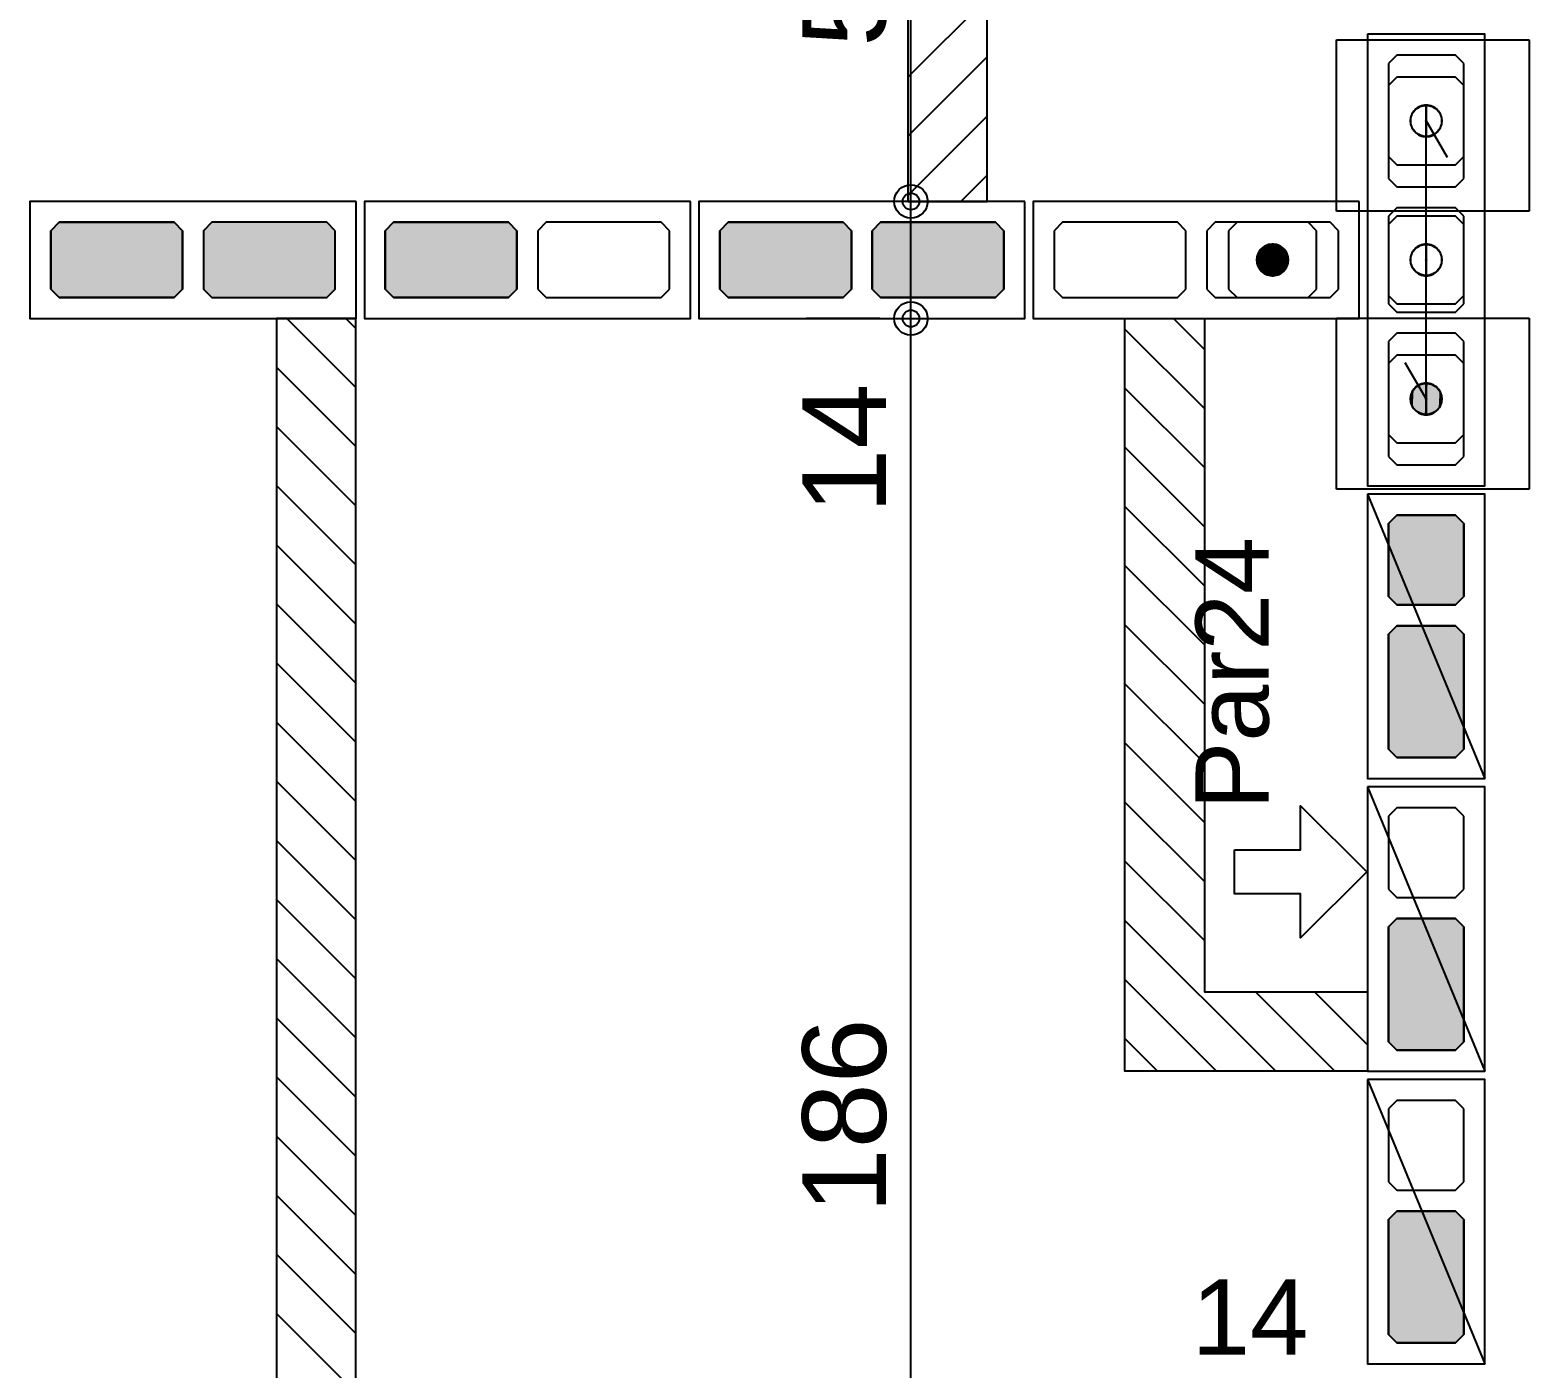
# Model space of a CAD drawing. Extents: x 0 to 119, y 0 to 84.
# Drawn here: x 24.034 to 27.62, y 49.917 to 53.117 of the extents above; entities that cross this region are included whole.
import ezdxf

# ---------------------------------------------------------------- set-up
doc = ezdxf.new("R2010")
doc.units = 0
doc.header["$MEASUREMENT"] = 0
doc.linetypes.add('ESTILO_TQS_0003', pattern=[1.5, 0.5, -0.4, 0.1, -0.5])
doc.linetypes.add('ESTILO_TQS_0005', pattern=[0.4, 0.3, -0.1])
for name, color, linetype in [('27', 250, 'CONTINUOUS'), ('29', 9, 'CONTINUOUS'), ('3', 7, 'CONTINUOUS'), ('31', 10, 'CONTINUOUS'), ('35', 255, 'CONTINUOUS'), ('9', 8, 'CONTINUOUS')]:
    doc.layers.add(name, color=color, linetype=linetype)
doc.styles.add('TQS_ARIAL', font='arial.ttf')

msp = doc.modelspace()

# ---------------------------------------------------------------- linework, layer by layer
at = {"layer": '27', "color": 250, "linetype": 'ESTILO_TQS_0005'}
for points in [[(27.30366, 53.05668), (27.28366, 53.03668), (27.28366, 52.76168), (27.30366, 52.74168), (27.44366, 52.74168), (27.46366, 52.76168), (27.46366, 53.03668), (27.44366, 53.05668), (27.30366, 53.05668)], [(27.30366, 52.69168), (27.28366, 52.67168), (27.28366, 52.46168), (27.30366, 52.44168), (27.44366, 52.44168), (27.46366, 52.46168), (27.46366, 52.67168), (27.44366, 52.69168), (27.30366, 52.69168)], [(24.39866, 52.63668), (24.37866, 52.65668), (24.10366, 52.65668), (24.08366, 52.63668), (24.08366, 52.49668), (24.10366, 52.47668), (24.37866, 52.47668), (24.39866, 52.49668), (24.39866, 52.63668)], [(24.76366, 52.63668), (24.74366, 52.65668), (24.46866, 52.65668), (24.44866, 52.63668), (24.44866, 52.49668), (24.46866, 52.47668), (24.74366, 52.47668), (24.76366, 52.49668), (24.76366, 52.63668)], [(25.19866, 52.63668), (25.17866, 52.65668), (24.90366, 52.65668), (24.88366, 52.63668), (24.88366, 52.49668), (24.90366, 52.47668), (25.17866, 52.47668), (25.19866, 52.49668), (25.19866, 52.63668)], [(25.56366, 52.63668), (25.54366, 52.65668), (25.26866, 52.65668), (25.24866, 52.63668), (25.24866, 52.49668), (25.26866, 52.47668), (25.54366, 52.47668), (25.56366, 52.49668), (25.56366, 52.63668)], [(25.99866, 52.63668), (25.97866, 52.65668), (25.70366, 52.65668), (25.68366, 52.63668), (25.68366, 52.49668), (25.70366, 52.47668), (25.97866, 52.47668), (25.99866, 52.49668), (25.99866, 52.63668)], [(26.36366, 52.63668), (26.34366, 52.65668), (26.06866, 52.65668), (26.04866, 52.63668), (26.04866, 52.49668), (26.06866, 52.47668), (26.34366, 52.47668), (26.36366, 52.49668), (26.36366, 52.63668)], [(26.79866, 52.63668), (26.77866, 52.65668), (26.50366, 52.65668), (26.48366, 52.63668), (26.48366, 52.49668), (26.50366, 52.47668), (26.77866, 52.47668), (26.79866, 52.49668), (26.79866, 52.63668)], [(27.16366, 52.63668), (27.14366, 52.65668), (26.86866, 52.65668), (26.84866, 52.63668), (26.84866, 52.49668), (26.86866, 52.47668), (27.14366, 52.47668), (27.16366, 52.49668), (27.16366, 52.63668)], [(27.30366, 52.39168), (27.28366, 52.37168), (27.28366, 52.09668), (27.30366, 52.07668), (27.44366, 52.07668), (27.46366, 52.09668), (27.46366, 52.37168), (27.44366, 52.39168), (27.30366, 52.39168)], [(27.30366, 51.956632), (27.28366, 51.936632), (27.28366, 51.761632), (27.30366, 51.741632), (27.44366, 51.741632), (27.46366, 51.761632), (27.46366, 51.936632), (27.44366, 51.956632), (27.30366, 51.956632)], [(27.30366, 51.691632), (27.28366, 51.671632), (27.28366, 51.396632), (27.30366, 51.376632), (27.44366, 51.376632), (27.46366, 51.396632), (27.46366, 51.671632), (27.44366, 51.691632), (27.30366, 51.691632)], [(27.30366, 51.256632), (27.28366, 51.236632), (27.28366, 51.061632), (27.30366, 51.041632), (27.44366, 51.041632), (27.46366, 51.061632), (27.46366, 51.236632), (27.44366, 51.256632), (27.30366, 51.256632)], [(27.30366, 50.991632), (27.28366, 50.971632), (27.28366, 50.696632), (27.30366, 50.676632), (27.44366, 50.676632), (27.46366, 50.696632), (27.46366, 50.971632), (27.44366, 50.991632), (27.30366, 50.991632)], [(27.30366, 50.556632), (27.28366, 50.536632), (27.28366, 50.361632), (27.30366, 50.341632), (27.44366, 50.341632), (27.46366, 50.361632), (27.46366, 50.536632), (27.44366, 50.556632), (27.30366, 50.556632)], [(27.30366, 50.291632), (27.28366, 50.271632), (27.28366, 49.996632), (27.30366, 49.976632), (27.44366, 49.976632), (27.46366, 49.996632), (27.46366, 50.271632), (27.44366, 50.291632), (27.30366, 50.291632)]]:
    msp.add_lwpolyline(points, dxfattribs=at)
at = {"layer": '29', "color": 9, "linetype": 'Continuous'}
for p, q in [((26.133794, 53.003851), (26.323702, 53.19376)), ((26.133794, 52.86243), (26.323702, 53.052339)), ((26.133794, 52.721009), (26.323702, 52.910917)), ((26.260886, 52.70668), (26.323702, 52.769496)), ((24.647959, 52.42668), (24.81304, 52.261599)), ((24.789381, 52.42668), (24.81304, 52.40302)), ((26.65304, 52.401498), (26.84304, 52.211498)), ((26.769279, 52.42668), (26.84304, 52.352919)), ((24.623274, 52.309943), (24.81304, 52.120177)), ((26.65304, 52.260076), (26.84304, 52.070076)), ((24.623274, 52.168522), (24.81304, 51.978756)), ((26.65304, 52.118655), (26.84304, 51.928655)), ((24.623274, 52.027101), (24.81304, 51.837335)), ((26.65304, 51.977234), (26.84304, 51.787234)), ((24.623274, 51.885679), (24.81304, 51.695913)), ((26.65304, 51.835812), (26.84304, 51.645812)), ((24.623274, 51.744258), (24.81304, 51.554492)), ((26.65304, 51.694391), (26.84304, 51.504391)), ((24.623274, 51.602837), (24.81304, 51.413071)), ((26.65304, 51.55297), (26.84304, 51.36297)), ((24.623274, 51.461415), (24.81304, 51.271649)), ((26.65304, 51.411548), (26.84304, 51.221548)), ((24.623274, 51.319994), (24.81304, 51.130228)), ((26.65304, 51.270127), (26.84304, 51.080127)), ((24.623274, 51.178573), (24.81304, 50.988807)), ((26.65304, 51.128706), (26.84304, 50.938706)), ((24.623274, 51.037151), (24.81304, 50.847385)), ((26.65304, 50.987284), (27.013738, 50.626587)), ((24.623274, 50.89573), (24.81304, 50.705964)), ((26.65304, 50.845863), (26.872346, 50.626557)), ((26.965234, 50.816512), (27.15513, 50.626616)), ((27.106655, 50.816512), (27.23366, 50.689507)), ((24.623274, 50.754309), (24.81304, 50.564543)), ((26.65304, 50.704441), (26.730954, 50.626528)), ((24.623274, 50.612887), (24.81304, 50.423121)), ((24.623274, 50.471466), (24.81304, 50.2817)), ((24.623274, 50.330044), (24.81304, 50.140278)), ((24.623274, 50.188623), (24.81304, 49.998857)), ((24.623274, 50.047202), (24.81304, 49.857436))]:
    msp.add_line(p, q, dxfattribs=at)
for points in [[(27.233531, 53.696129), (26.133794, 53.696129), (26.133794, 52.70668), (26.323702, 52.70668), (26.323702, 53.506129), (27.23366, 53.506129), (27.23366, 53.696129)], [(24.623274, 52.42668), (24.623274, 47.426512), (24.92304, 47.426512), (24.92304, 47.706512), (24.81304, 47.706512), (24.81304, 52.42668), (24.623274, 52.42668)], [(26.84304, 52.42668), (26.84304, 50.816512), (27.23366, 50.816512), (27.23366, 50.626632), (26.65304, 50.626512), (26.65304, 52.42668), (26.8237, 52.42668)]]:
    msp.add_lwpolyline(points, dxfattribs=at)
at = {"layer": '3', "color": 7, "linetype": 'Continuous'}
for p, q in [((27.30366, 53.00418), (27.28366, 52.98418)), ((27.44366, 53.00418), (27.30366, 53.00418)), ((27.46366, 52.98418), (27.44366, 53.00418)), ((27.28366, 52.98418), (27.28366, 52.81418)), ((27.46366, 52.81418), (27.46366, 52.98418)), ((27.37366, 52.23418), (27.37366, 52.89918)), ((27.37366, 52.89918), (27.42366, 52.812577)), ((27.28366, 52.81418), (27.30366, 52.79418)), ((27.30366, 52.79418), (27.44366, 52.79418)), ((27.44366, 52.79418), (27.46366, 52.81418)), ((26.92116, 52.65668), (26.90116, 52.63668)), ((27.09116, 52.65668), (26.92116, 52.65668)), ((27.11116, 52.63668), (27.09116, 52.65668)), ((27.30366, 52.67168), (27.28366, 52.65168)), ((27.28366, 52.65168), (27.28366, 52.48168)), ((27.44366, 52.67168), (27.30366, 52.67168)), ((27.46366, 52.65168), (27.44366, 52.67168)), ((27.46366, 52.48168), (27.46366, 52.65168)), ((26.90116, 52.63668), (26.90116, 52.49668)), ((27.11116, 52.49668), (27.11116, 52.63668)), ((26.90116, 52.49668), (26.92116, 52.47668)), ((26.92116, 52.47668), (27.09116, 52.47668)), ((27.09116, 52.47668), (27.11116, 52.49668)), ((27.28366, 52.48168), (27.30366, 52.46168)), ((27.44366, 52.46168), (27.46366, 52.48168)), ((27.30366, 52.46168), (27.44366, 52.46168)), ((27.30366, 52.33918), (27.28366, 52.31918)), ((27.44366, 52.33918), (27.30366, 52.33918)), ((27.37366, 52.23418), (27.32366, 52.320783)), ((27.46366, 52.31918), (27.44366, 52.33918)), ((27.28366, 52.31918), (27.28366, 52.14918)), ((27.46366, 52.14918), (27.46366, 52.31918)), ((27.28366, 52.14918), (27.30366, 52.12918)), ((27.44366, 52.12918), (27.46366, 52.14918)), ((27.30366, 52.12918), (27.44366, 52.12918)), ((27.23366, 52.006632), (27.51366, 51.326632)), ((27.23366, 51.306632), (27.51366, 50.626632)), ((27.23366, 50.606632), (27.51366, 49.926632))]:
    msp.add_line(p, q, dxfattribs=at)
for points in [[(27.23366, 53.10668), (27.23366, 52.02668), (27.51366, 52.02668), (27.51366, 53.10668), (27.23366, 53.10668)], [(27.37366, 52.89978), (27.373721, 52.899777), (27.373781, 52.899768), (27.373839, 52.899752), (27.373896, 52.899731), (27.373951, 52.899705), (27.374003, 52.899672), (27.374051, 52.899635), (27.374095, 52.899593), (27.374134, 52.899547), (27.374169, 52.899497), (27.374199, 52.899444), (27.374223, 52.899388), (27.374241, 52.89933), (27.374253, 52.899271), (27.374259, 52.89921), (27.374259, 52.89915), (27.374253, 52.899089), (27.374241, 52.89903), (27.374223, 52.898972), (27.374199, 52.898916), (27.374169, 52.898863), (27.374134, 52.898813), (27.374095, 52.898767), (27.374051, 52.898725), (27.374003, 52.898687), (27.373951, 52.898655), (27.373896, 52.898629), (27.373839, 52.898607), (27.373781, 52.898592), (27.373721, 52.898583), (27.37366, 52.89858), (27.37366, 52.93698), (27.369836, 52.936786), (27.366051, 52.936206), (27.362344, 52.935246), (27.358753, 52.933917), (27.355315, 52.93223), (27.352066, 52.930205), (27.349038, 52.927861), (27.346263, 52.925223), (27.343769, 52.922318), (27.341581, 52.919175), (27.339723, 52.915827), (27.338213, 52.912308), (27.337067, 52.908655), (27.336296, 52.904904), (27.335908, 52.901094), (27.335908, 52.897265), (27.336296, 52.893456), (27.337067, 52.889705), (27.338213, 52.886052), (27.339723, 52.882533), (27.341581, 52.879185), (27.343769, 52.876042), (27.346263, 52.873137), (27.349038, 52.870499), (27.352066, 52.868155), (27.355315, 52.86613), (27.358753, 52.864443), (27.362344, 52.863113), (27.366051, 52.862154), (27.369836, 52.861574), (27.37366, 52.86138), (27.37366, 52.89978)], [(27.37366, 52.89858), (27.373599, 52.898583), (27.373539, 52.898592), (27.37348, 52.898607), (27.373423, 52.898629), (27.373369, 52.898655), (27.373317, 52.898687), (27.373269, 52.898725), (27.373225, 52.898767), (27.373185, 52.898813), (27.373151, 52.898863), (27.373121, 52.898916), (27.373097, 52.898972), (27.373079, 52.89903), (27.373067, 52.899089), (27.373061, 52.89915), (27.373061, 52.89921), (27.373067, 52.899271), (27.373079, 52.89933), (27.373097, 52.899388), (27.373121, 52.899444), (27.373151, 52.899497), (27.373185, 52.899547), (27.373225, 52.899593), (27.373269, 52.899635), (27.373317, 52.899672), (27.373369, 52.899705), (27.373423, 52.899731), (27.37348, 52.899752), (27.373539, 52.899768), (27.373599, 52.899777), (27.37366, 52.89978), (27.37366, 52.86138), (27.377484, 52.861574), (27.381269, 52.862154), (27.384976, 52.863113), (27.388567, 52.864443), (27.392004, 52.86613), (27.395254, 52.868155), (27.398282, 52.870499), (27.401057, 52.873137), (27.403551, 52.876042), (27.405739, 52.879185), (27.407597, 52.882533), (27.409107, 52.886052), (27.410253, 52.889705), (27.411024, 52.893456), (27.411411, 52.897265), (27.411411, 52.901095), (27.411024, 52.904904), (27.410253, 52.908655), (27.409107, 52.912308), (27.407597, 52.915827), (27.405739, 52.919175), (27.403551, 52.922318), (27.401057, 52.925223), (27.398282, 52.927861), (27.395254, 52.930205), (27.392004, 52.93223), (27.388566, 52.933917), (27.384976, 52.935246), (27.381269, 52.936206), (27.377484, 52.936786), (27.37366, 52.93698), (27.37366, 52.89858)], [(24.81366, 52.70668), (24.03366, 52.70668), (24.03366, 52.42668), (24.81366, 52.42668), (24.81366, 52.70668)], [(25.61366, 52.70668), (24.83366, 52.70668), (24.83366, 52.42668), (25.61366, 52.42668), (25.61366, 52.70668)], [(26.41366, 52.70668), (25.63366, 52.70668), (25.63366, 52.42668), (26.41366, 52.42668), (26.41366, 52.70668)], [(27.21366, 52.70668), (26.43366, 52.70668), (26.43366, 52.42668), (27.21366, 52.42668), (27.21366, 52.70668)], [(27.00676, 52.56668), (27.006757, 52.566619), (27.006748, 52.566559), (27.006732, 52.5665), (27.006711, 52.566443), (27.006685, 52.566389), (27.006652, 52.566337), (27.006615, 52.566289), (27.006573, 52.566245), (27.006527, 52.566206), (27.006477, 52.566171), (27.006424, 52.566141), (27.006368, 52.566117), (27.00631, 52.566099), (27.006251, 52.566087), (27.00619, 52.566081), (27.00613, 52.566081), (27.006069, 52.566087), (27.00601, 52.566099), (27.005952, 52.566117), (27.005896, 52.566141), (27.005843, 52.566171), (27.005793, 52.566206), (27.005747, 52.566245), (27.005705, 52.566289), (27.005668, 52.566337), (27.005635, 52.566389), (27.005609, 52.566443), (27.005588, 52.5665), (27.005572, 52.566559), (27.005563, 52.566619), (27.00556, 52.56668), (27.04396, 52.56668), (27.043766, 52.570504), (27.043186, 52.574289), (27.042226, 52.577996), (27.040897, 52.581587), (27.03921, 52.585024), (27.037185, 52.588274), (27.034841, 52.591302), (27.032203, 52.594077), (27.029298, 52.596571), (27.026155, 52.598759), (27.022807, 52.600617), (27.019288, 52.602127), (27.015635, 52.603273), (27.011884, 52.604044), (27.008075, 52.604431), (27.004245, 52.604431), (27.000436, 52.604044), (26.996685, 52.603273), (26.993032, 52.602127), (26.989513, 52.600617), (26.986165, 52.598759), (26.983022, 52.596571), (26.980117, 52.594077), (26.977479, 52.591302), (26.975135, 52.588274), (26.97311, 52.585024), (26.971423, 52.581587), (26.970094, 52.577996), (26.969134, 52.574289), (26.968554, 52.570504), (26.96836, 52.56668), (27.00676, 52.56668)], [(27.37366, 52.56728), (27.373721, 52.567277), (27.373781, 52.567268), (27.37384, 52.567252), (27.373897, 52.567231), (27.373951, 52.567205), (27.374003, 52.567172), (27.374051, 52.567135), (27.374095, 52.567093), (27.374134, 52.567047), (27.374169, 52.566997), (27.374199, 52.566944), (27.374223, 52.566888), (27.374241, 52.56683), (27.374253, 52.566771), (27.374259, 52.56671), (27.374259, 52.56665), (27.374253, 52.566589), (27.374241, 52.56653), (27.374223, 52.566472), (27.374199, 52.566416), (27.374169, 52.566363), (27.374134, 52.566313), (27.374095, 52.566267), (27.374051, 52.566225), (27.374003, 52.566188), (27.373951, 52.566155), (27.373897, 52.566129), (27.37384, 52.566108), (27.373781, 52.566092), (27.373721, 52.566083), (27.37366, 52.56608), (27.37366, 52.60448), (27.369836, 52.604286), (27.366051, 52.603706), (27.362344, 52.602746), (27.358753, 52.601417), (27.355316, 52.59973), (27.352066, 52.597705), (27.349038, 52.595361), (27.346263, 52.592723), (27.343769, 52.589818), (27.341581, 52.586675), (27.339723, 52.583327), (27.338213, 52.579808), (27.337067, 52.576155), (27.336296, 52.572404), (27.335909, 52.568595), (27.335909, 52.564765), (27.336296, 52.560956), (27.337067, 52.557205), (27.338213, 52.553552), (27.339723, 52.550033), (27.341581, 52.546685), (27.343769, 52.543542), (27.346263, 52.540637), (27.349038, 52.537999), (27.352066, 52.535655), (27.355316, 52.53363), (27.358753, 52.531943), (27.362344, 52.530614), (27.366051, 52.529654), (27.369836, 52.529074), (27.37366, 52.52888), (27.37366, 52.56728)], [(27.37366, 52.56608), (27.373599, 52.566083), (27.373539, 52.566092), (27.37348, 52.566108), (27.373423, 52.566129), (27.373369, 52.566155), (27.373317, 52.566188), (27.373269, 52.566225), (27.373225, 52.566267), (27.373186, 52.566313), (27.373151, 52.566363), (27.373121, 52.566416), (27.373097, 52.566472), (27.373079, 52.56653), (27.373067, 52.566589), (27.373061, 52.56665), (27.373061, 52.56671), (27.373067, 52.566771), (27.373079, 52.56683), (27.373097, 52.566888), (27.373121, 52.566944), (27.373151, 52.566997), (27.373186, 52.567047), (27.373225, 52.567093), (27.373269, 52.567135), (27.373317, 52.567172), (27.373369, 52.567205), (27.373423, 52.567231), (27.37348, 52.567252), (27.373539, 52.567268), (27.373599, 52.567277), (27.37366, 52.56728), (27.37366, 52.52888), (27.377484, 52.529074), (27.381269, 52.529654), (27.384976, 52.530614), (27.388567, 52.531943), (27.392004, 52.53363), (27.395254, 52.535655), (27.398282, 52.537999), (27.401057, 52.540637), (27.403551, 52.543542), (27.405739, 52.546685), (27.407597, 52.550033), (27.409107, 52.553552), (27.410253, 52.557205), (27.411024, 52.560956), (27.411411, 52.564765), (27.411411, 52.568595), (27.411024, 52.572404), (27.410253, 52.576155), (27.409107, 52.579808), (27.407597, 52.583327), (27.405739, 52.586675), (27.403551, 52.589818), (27.401057, 52.592723), (27.398282, 52.595361), (27.395254, 52.597705), (27.392004, 52.59973), (27.388567, 52.601417), (27.384976, 52.602746), (27.381269, 52.603706), (27.377484, 52.604286), (27.37366, 52.60448), (27.37366, 52.56608)], [(27.00556, 52.56668), (27.005563, 52.566741), (27.005572, 52.566801), (27.005588, 52.56686), (27.005609, 52.566917), (27.005635, 52.566971), (27.005668, 52.567023), (27.005705, 52.567071), (27.005747, 52.567115), (27.005793, 52.567154), (27.005843, 52.567189), (27.005896, 52.567219), (27.005952, 52.567243), (27.00601, 52.567261), (27.006069, 52.567273), (27.00613, 52.567279), (27.00619, 52.567279), (27.006251, 52.567273), (27.00631, 52.567261), (27.006368, 52.567243), (27.006424, 52.567219), (27.006477, 52.567189), (27.006527, 52.567154), (27.006573, 52.567115), (27.006615, 52.567071), (27.006652, 52.567023), (27.006685, 52.566971), (27.006711, 52.566917), (27.006732, 52.56686), (27.006748, 52.566801), (27.006757, 52.566741), (27.00676, 52.56668), (26.96836, 52.56668), (26.968554, 52.562856), (26.969134, 52.559071), (26.970094, 52.555364), (26.971423, 52.551773), (26.97311, 52.548336), (26.975135, 52.545086), (26.977479, 52.542058), (26.980117, 52.539283), (26.983022, 52.536789), (26.986165, 52.534601), (26.989513, 52.532743), (26.993032, 52.531233), (26.996685, 52.530087), (27.000436, 52.529316), (27.004245, 52.528929), (27.008075, 52.528929), (27.011884, 52.529316), (27.015635, 52.530087), (27.019288, 52.531233), (27.022807, 52.532743), (27.026155, 52.534601), (27.029298, 52.536789), (27.032203, 52.539283), (27.034841, 52.542058), (27.037185, 52.545086), (27.03921, 52.548336), (27.040897, 52.551773), (27.042226, 52.555364), (27.043186, 52.559071), (27.043766, 52.562856), (27.04396, 52.56668), (27.00556, 52.56668)], [(27.37366, 52.23478), (27.373721, 52.234777), (27.373781, 52.234768), (27.37384, 52.234753), (27.373897, 52.234731), (27.373951, 52.234705), (27.374003, 52.234672), (27.374051, 52.234635), (27.374095, 52.234593), (27.374134, 52.234547), (27.374169, 52.234497), (27.374199, 52.234444), (27.374223, 52.234388), (27.374241, 52.23433), (27.374253, 52.234271), (27.374259, 52.23421), (27.374259, 52.23415), (27.374253, 52.234089), (27.374241, 52.23403), (27.374223, 52.233972), (27.374199, 52.233916), (27.374169, 52.233863), (27.374134, 52.233813), (27.374095, 52.233767), (27.374051, 52.233725), (27.374003, 52.233688), (27.373951, 52.233655), (27.373897, 52.233629), (27.37384, 52.233608), (27.373781, 52.233592), (27.373721, 52.233583), (27.37366, 52.23358), (27.37366, 52.27198), (27.369836, 52.271786), (27.366051, 52.271206), (27.362344, 52.270246), (27.358753, 52.268917), (27.355316, 52.26723), (27.352066, 52.265205), (27.349038, 52.262861), (27.346263, 52.260223), (27.343769, 52.257318), (27.341581, 52.254175), (27.339723, 52.250827), (27.338213, 52.247308), (27.337067, 52.243655), (27.336296, 52.239904), (27.335909, 52.236095), (27.335909, 52.232265), (27.336296, 52.228456), (27.337067, 52.224705), (27.338213, 52.221052), (27.339723, 52.217533), (27.341581, 52.214185), (27.343769, 52.211042), (27.346263, 52.208137), (27.349038, 52.205499), (27.352066, 52.203155), (27.355316, 52.20113), (27.358753, 52.199443), (27.362344, 52.198114), (27.366051, 52.197154), (27.369836, 52.196574), (27.37366, 52.19638), (27.37366, 52.23478)], [(27.37366, 52.23358), (27.373599, 52.233583), (27.373539, 52.233592), (27.37348, 52.233608), (27.373423, 52.233629), (27.373369, 52.233655), (27.373317, 52.233688), (27.373269, 52.233725), (27.373225, 52.233767), (27.373186, 52.233813), (27.373151, 52.233863), (27.373121, 52.233916), (27.373097, 52.233972), (27.373079, 52.23403), (27.373067, 52.234089), (27.373061, 52.23415), (27.373061, 52.23421), (27.373067, 52.234271), (27.373079, 52.23433), (27.373097, 52.234388), (27.373121, 52.234444), (27.373151, 52.234497), (27.373186, 52.234547), (27.373225, 52.234593), (27.373269, 52.234635), (27.373317, 52.234672), (27.373369, 52.234705), (27.373423, 52.234731), (27.37348, 52.234753), (27.373539, 52.234768), (27.373599, 52.234777), (27.37366, 52.23478), (27.37366, 52.19638), (27.377484, 52.196574), (27.381269, 52.197154), (27.384976, 52.198114), (27.388567, 52.199443), (27.392004, 52.20113), (27.395254, 52.203155), (27.398282, 52.205499), (27.401057, 52.208137), (27.403551, 52.211042), (27.405739, 52.214185), (27.407597, 52.217533), (27.409107, 52.221052), (27.410253, 52.224705), (27.411024, 52.228456), (27.411411, 52.232266), (27.411411, 52.236095), (27.411024, 52.239904), (27.410253, 52.243655), (27.409107, 52.247308), (27.407597, 52.250827), (27.405739, 52.254175), (27.403551, 52.257318), (27.401057, 52.260223), (27.398282, 52.262861), (27.395254, 52.265205), (27.392004, 52.26723), (27.388567, 52.268917), (27.384976, 52.270247), (27.381269, 52.271206), (27.377484, 52.271786), (27.37366, 52.27198), (27.37366, 52.23358)], [(27.23366, 52.006632), (27.23366, 51.326632), (27.51366, 51.326632), (27.51366, 52.006632), (27.23366, 52.006632)], [(27.23366, 51.306632), (27.23366, 50.626632), (27.51366, 50.626632), (27.51366, 51.306632), (27.23366, 51.306632)], [(26.915472, 51.155911), (27.073446, 51.155911), (27.073446, 51.261227), (27.231419, 51.103253), (27.073446, 50.945279), (27.073446, 51.050595), (26.915472, 51.050595), (26.915472, 51.155911)], [(27.23366, 50.606632), (27.23366, 49.926632), (27.51366, 49.926632), (27.51366, 50.606632), (27.23366, 50.606632)]]:
    msp.add_lwpolyline(points, dxfattribs=at)
for centre in [(27.37366, 52.89918), (27.00616, 52.56668), (27.37366, 52.56668), (27.37366, 52.23418)]:
    msp.add_circle(centre, 0.0372, dxfattribs=at)
for points in [[(27.00676, 52.56668), (26.969134, 52.574289), (26.968554, 52.570504)], [(27.00676, 52.56668), (26.970094, 52.577996), (26.969134, 52.574289)], [(27.00676, 52.56668), (26.971423, 52.581587), (26.970094, 52.577996)], [(27.00676, 52.56668), (26.97311, 52.585024), (26.971423, 52.581587)], [(27.00676, 52.56668), (26.975135, 52.588274), (26.97311, 52.585024)], [(27.00676, 52.56668), (26.977479, 52.591302), (26.975135, 52.588274)], [(27.00676, 52.56668), (26.980117, 52.594077), (26.977479, 52.591302)], [(27.00676, 52.56668), (26.983022, 52.596571), (26.980117, 52.594077)], [(27.00676, 52.56668), (26.986165, 52.598759), (26.983022, 52.596571)], [(27.00676, 52.56668), (26.989513, 52.600617), (26.986165, 52.598759)], [(27.00676, 52.56668), (26.993032, 52.602127), (26.989513, 52.600617)], [(27.00676, 52.56668), (26.996685, 52.603273), (26.993032, 52.602127)], [(27.00676, 52.56668), (27.000436, 52.604044), (26.996685, 52.603273)], [(27.00676, 52.56668), (27.004245, 52.604431), (27.000436, 52.604044)], [(27.00676, 52.56668), (27.008075, 52.604431), (27.004245, 52.604431)], [(27.04396, 52.56668), (27.008075, 52.604431), (27.00676, 52.56668)], [(27.04396, 52.56668), (27.011884, 52.604044), (27.008075, 52.604431)], [(27.04396, 52.56668), (27.015635, 52.603273), (27.011884, 52.604044)], [(27.04396, 52.56668), (27.019288, 52.602127), (27.015635, 52.603273)], [(27.04396, 52.56668), (27.022807, 52.600617), (27.019288, 52.602127)], [(27.04396, 52.56668), (27.026155, 52.598759), (27.022807, 52.600617)], [(27.04396, 52.56668), (27.029298, 52.596571), (27.026155, 52.598759)], [(27.04396, 52.56668), (27.032203, 52.594077), (27.029298, 52.596571)], [(27.04396, 52.56668), (27.034841, 52.591302), (27.032203, 52.594077)], [(27.04396, 52.56668), (27.037185, 52.588274), (27.034841, 52.591302)], [(27.04396, 52.56668), (27.03921, 52.585024), (27.037185, 52.588274)], [(27.04396, 52.56668), (27.040897, 52.581587), (27.03921, 52.585024)], [(27.04396, 52.56668), (27.042226, 52.577996), (27.040897, 52.581587)], [(27.04396, 52.56668), (27.043186, 52.574289), (27.042226, 52.577996)], [(27.04396, 52.56668), (27.043766, 52.570504), (27.043186, 52.574289)], [(27.00676, 52.56668), (26.968554, 52.570504), (26.96836, 52.56668)], [(27.00556, 52.56668), (26.96836, 52.56668), (26.968554, 52.562856)], [(27.00556, 52.56668), (26.968554, 52.562856), (26.969134, 52.559071)], [(27.00556, 52.56668), (26.969134, 52.559071), (26.970094, 52.555364)], [(27.00556, 52.56668), (26.970094, 52.555364), (26.971423, 52.551773)], [(27.00556, 52.56668), (26.971423, 52.551773), (26.97311, 52.548336)], [(27.00556, 52.56668), (26.97311, 52.548336), (26.975135, 52.545086)], [(27.00556, 52.56668), (26.975135, 52.545086), (26.977479, 52.542058)], [(27.00556, 52.56668), (26.977479, 52.542058), (26.980117, 52.539283)], [(27.00556, 52.56668), (26.980117, 52.539283), (26.983022, 52.536789)], [(27.00556, 52.56668), (26.983022, 52.536789), (26.986165, 52.534601)], [(27.00556, 52.56668), (26.986165, 52.534601), (26.989513, 52.532743)], [(27.00556, 52.56668), (26.989513, 52.532743), (26.993032, 52.531233)], [(27.00556, 52.56668), (26.993032, 52.531233), (26.996685, 52.530087)], [(27.00556, 52.56668), (26.996685, 52.530087), (27.000436, 52.529316)], [(27.00556, 52.56668), (27.000436, 52.529316), (27.004245, 52.528929)], [(27.00556, 52.56668), (27.004245, 52.528929), (27.008075, 52.528929)], [(27.005793, 52.567154), (27.005588, 52.56686), (27.00556, 52.56668)], [(27.005793, 52.567154), (27.00556, 52.56668), (27.00556, 52.56668)], [(27.005793, 52.567154), (27.00556, 52.56668), (27.00556, 52.56668)], [(27.005793, 52.567154), (27.00556, 52.56668), (27.00556, 52.56668)], [(27.005793, 52.567154), (27.00556, 52.56668), (27.00556, 52.56668)], [(27.005793, 52.567154), (27.00556, 52.56668), (27.00556, 52.56668)], [(27.005793, 52.567154), (27.00556, 52.56668), (27.00556, 52.56668)], [(27.005793, 52.567154), (27.00556, 52.56668), (27.00556, 52.56668)], [(27.005793, 52.567154), (27.00556, 52.56668), (27.00556, 52.56668)], [(27.005793, 52.567154), (27.00556, 52.56668), (27.00556, 52.56668)], [(27.005793, 52.567154), (27.00556, 52.56668), (27.00556, 52.56668)], [(27.005793, 52.567154), (27.00556, 52.56668), (27.00556, 52.56668)], [(27.005793, 52.567154), (27.00556, 52.56668), (27.00556, 52.56668)], [(27.005793, 52.567154), (27.00556, 52.56668), (27.00556, 52.56668)], [(27.005793, 52.567154), (27.00556, 52.56668), (27.00556, 52.56668)], [(27.005793, 52.567154), (27.00556, 52.56668), (27.00556, 52.56668)], [(27.005793, 52.567154), (27.00556, 52.56668), (27.00556, 52.56668)], [(27.005793, 52.567154), (27.00556, 52.56668), (27.00556, 52.56668)], [(27.005793, 52.567154), (27.00556, 52.56668), (27.00556, 52.56668)], [(27.005793, 52.567154), (27.00556, 52.56668), (27.00556, 52.56668)], [(27.005793, 52.567154), (27.00556, 52.56668), (27.00556, 52.56668)], [(27.005793, 52.567154), (27.00556, 52.56668), (27.00556, 52.56668)], [(27.005793, 52.567154), (27.00556, 52.56668), (27.00556, 52.56668)], [(27.00556, 52.56668), (27.008075, 52.528929), (27.04396, 52.56668)], [(27.005793, 52.567154), (27.005635, 52.566971), (27.005588, 52.56686)], [(27.005793, 52.567154), (27.005668, 52.567023), (27.005635, 52.566971)], [(27.005793, 52.567154), (27.005705, 52.567071), (27.005668, 52.567023)], [(27.005793, 52.567154), (27.005747, 52.567115), (27.005705, 52.567071)], [(27.005793, 52.567154), (27.005793, 52.567154), (27.005747, 52.567115)], [(27.005793, 52.567154), (27.005747, 52.567115), (27.005747, 52.567115)], [(27.005793, 52.567154), (27.005793, 52.567154), (27.005793, 52.567154)], [(27.00676, 52.56668), (27.006527, 52.566206), (27.006527, 52.566206)], [(27.00676, 52.56668), (27.006527, 52.566206), (27.006527, 52.566206)], [(27.00676, 52.56668), (27.006527, 52.566206), (27.006573, 52.566245)], [(27.00676, 52.56668), (27.006573, 52.566245), (27.006573, 52.566245)], [(27.00676, 52.56668), (27.006573, 52.566245), (27.006615, 52.566289)], [(27.00676, 52.56668), (27.006615, 52.566289), (27.006652, 52.566337)], [(27.00676, 52.56668), (27.006652, 52.566337), (27.006685, 52.566389)], [(27.00676, 52.56668), (27.006685, 52.566389), (27.006732, 52.5665)], [(27.00676, 52.56668), (27.006732, 52.5665), (27.00676, 52.56668)], [(27.00676, 52.56668), (27.00676, 52.56668), (27.00676, 52.56668)], [(27.00676, 52.56668), (27.00676, 52.56668), (27.00676, 52.56668)], [(27.00676, 52.56668), (27.00676, 52.56668), (27.00676, 52.56668)], [(27.00676, 52.56668), (27.00676, 52.56668), (27.00676, 52.56668)], [(27.00676, 52.56668), (27.00676, 52.56668), (27.00676, 52.56668)], [(27.00676, 52.56668), (27.00676, 52.56668), (27.00676, 52.56668)], [(27.00676, 52.56668), (27.00676, 52.56668), (27.00676, 52.56668)], [(27.00676, 52.56668), (27.00676, 52.56668), (27.00676, 52.56668)], [(27.00676, 52.56668), (27.00676, 52.56668), (27.00676, 52.56668)], [(27.00676, 52.56668), (27.00676, 52.56668), (27.00676, 52.56668)], [(27.00676, 52.56668), (27.00676, 52.56668), (27.00676, 52.56668)], [(27.00676, 52.56668), (27.00676, 52.56668), (27.00676, 52.56668)], [(27.00676, 52.56668), (27.00676, 52.56668), (27.00676, 52.56668)], [(27.00676, 52.56668), (27.00676, 52.56668), (27.00676, 52.56668)], [(27.00676, 52.56668), (27.00676, 52.56668), (27.00676, 52.56668)], [(27.00676, 52.56668), (27.00676, 52.56668), (27.00676, 52.56668)], [(27.00676, 52.56668), (27.00676, 52.56668), (27.00676, 52.56668)], [(27.00676, 52.56668), (27.00676, 52.56668), (27.00676, 52.56668)], [(27.00676, 52.56668), (27.00676, 52.56668), (27.00676, 52.56668)], [(27.00676, 52.56668), (27.00676, 52.56668), (27.00676, 52.56668)], [(27.00676, 52.56668), (27.00676, 52.56668), (27.00676, 52.56668)], [(27.04396, 52.56668), (27.008075, 52.528929), (27.011884, 52.529316)], [(27.04396, 52.56668), (27.011884, 52.529316), (27.015635, 52.530087)], [(27.04396, 52.56668), (27.015635, 52.530087), (27.019288, 52.531233)], [(27.04396, 52.56668), (27.019288, 52.531233), (27.022807, 52.532743)], [(27.04396, 52.56668), (27.022807, 52.532743), (27.026155, 52.534601)], [(27.04396, 52.56668), (27.026155, 52.534601), (27.029298, 52.536789)], [(27.04396, 52.56668), (27.029298, 52.536789), (27.032203, 52.539283)], [(27.04396, 52.56668), (27.032203, 52.539283), (27.034841, 52.542058)], [(27.04396, 52.56668), (27.034841, 52.542058), (27.037185, 52.545086)], [(27.04396, 52.56668), (27.037185, 52.545086), (27.03921, 52.548336)], [(27.04396, 52.56668), (27.03921, 52.548336), (27.040897, 52.551773)], [(27.04396, 52.56668), (27.040897, 52.551773), (27.042226, 52.555364)], [(27.04396, 52.56668), (27.042226, 52.555364), (27.043186, 52.559071)], [(27.04396, 52.56668), (27.043186, 52.559071), (27.043766, 52.562856)], [(27.338213, 52.247308), (27.338213, 52.221052), (27.339723, 52.250827)], [(27.338213, 52.221052), (27.339723, 52.217533), (27.339723, 52.250827)], [(27.339723, 52.250827), (27.339723, 52.217533), (27.341581, 52.254175)], [(27.339723, 52.217533), (27.341581, 52.214185), (27.341581, 52.254175)], [(27.341581, 52.254175), (27.341581, 52.214185), (27.343769, 52.257318)], [(27.341581, 52.214185), (27.343769, 52.211042), (27.343769, 52.257318)], [(27.343769, 52.257318), (27.343769, 52.211042), (27.346263, 52.260223)], [(27.343769, 52.211042), (27.346263, 52.208137), (27.346263, 52.260223)], [(27.346263, 52.260223), (27.346263, 52.208137), (27.349038, 52.262861)], [(27.346263, 52.208137), (27.349038, 52.205499), (27.349038, 52.262861)], [(27.349038, 52.262861), (27.349038, 52.205499), (27.352066, 52.265205)], [(27.349038, 52.205499), (27.352066, 52.203155), (27.352066, 52.265205)], [(27.352066, 52.265205), (27.352066, 52.203155), (27.355316, 52.26723)], [(27.352066, 52.203155), (27.355316, 52.20113), (27.355316, 52.26723)], [(27.355316, 52.26723), (27.355316, 52.20113), (27.358753, 52.268917)], [(27.355316, 52.20113), (27.358753, 52.199443), (27.358753, 52.268917)], [(27.358753, 52.268917), (27.358753, 52.199443), (27.362344, 52.270246)], [(27.358753, 52.199443), (27.362344, 52.198114), (27.362344, 52.270246)], [(27.362344, 52.270246), (27.362344, 52.198114), (27.366051, 52.271206)], [(27.362344, 52.198114), (27.366051, 52.197154), (27.366051, 52.271206)], [(27.369836, 52.196574), (27.369836, 52.271786), (27.366051, 52.197154)], [(27.366051, 52.271206), (27.366051, 52.197154), (27.369836, 52.271786)], [(27.369836, 52.196574), (27.37366, 52.23478), (27.37366, 52.27198)], [(27.369836, 52.196574), (27.37366, 52.27198), (27.369836, 52.271786)], [(27.37366, 52.23358), (27.377484, 52.271786), (27.37366, 52.27198)], [(27.37366, 52.23358), (27.37366, 52.19638), (27.377484, 52.271786)], [(27.37366, 52.19638), (27.377484, 52.196574), (27.377484, 52.271786)], [(27.377484, 52.271786), (27.377484, 52.196574), (27.381269, 52.271206)], [(27.377484, 52.196574), (27.381269, 52.197154), (27.381269, 52.271206)], [(27.381269, 52.271206), (27.381269, 52.197154), (27.384976, 52.270247)], [(27.381269, 52.197154), (27.384976, 52.198114), (27.384976, 52.270247)], [(27.384976, 52.270247), (27.384976, 52.198114), (27.388567, 52.268917)], [(27.384976, 52.198114), (27.388567, 52.199443), (27.388567, 52.268917)], [(27.388567, 52.268917), (27.388567, 52.199443), (27.392004, 52.26723)], [(27.388567, 52.199443), (27.392004, 52.20113), (27.392004, 52.26723)], [(27.392004, 52.26723), (27.392004, 52.20113), (27.395254, 52.265205)], [(27.392004, 52.20113), (27.395254, 52.203155), (27.395254, 52.265205)], [(27.395254, 52.265205), (27.395254, 52.203155), (27.398282, 52.262861)], [(27.395254, 52.203155), (27.398282, 52.205499), (27.398282, 52.262861)], [(27.398282, 52.262861), (27.398282, 52.205499), (27.401057, 52.260223)], [(27.398282, 52.205499), (27.401057, 52.208137), (27.401057, 52.260223)], [(27.401057, 52.260223), (27.401057, 52.208137), (27.403551, 52.257318)], [(27.401057, 52.208137), (27.403551, 52.211042), (27.403551, 52.257318)], [(27.403551, 52.257318), (27.403551, 52.211042), (27.405739, 52.254175)], [(27.403551, 52.211042), (27.405739, 52.214185), (27.405739, 52.254175)], [(27.405739, 52.254175), (27.405739, 52.214185), (27.407597, 52.250827)], [(27.405739, 52.214185), (27.407597, 52.217533), (27.407597, 52.250827)], [(27.407597, 52.250827), (27.407597, 52.217533), (27.409107, 52.247308)], [(27.335909, 52.236095), (27.335909, 52.232265), (27.336296, 52.239904)], [(27.335909, 52.232265), (27.336296, 52.228456), (27.336296, 52.239904)], [(27.336296, 52.239904), (27.336296, 52.228456), (27.337067, 52.243655)], [(27.336296, 52.228456), (27.337067, 52.224705), (27.337067, 52.243655)], [(27.337067, 52.243655), (27.337067, 52.224705), (27.338213, 52.247308)], [(27.337067, 52.224705), (27.338213, 52.221052), (27.338213, 52.247308)], [(27.369836, 52.196574), (27.37366, 52.19638), (27.37366, 52.23478)], [(27.373225, 52.233767), (27.37366, 52.23358), (27.373186, 52.233813)], [(27.37366, 52.23358), (27.37366, 52.23358), (27.373186, 52.233813)], [(27.373186, 52.233813), (27.37366, 52.23358), (27.373186, 52.233813)], [(27.37366, 52.23358), (27.37366, 52.23358), (27.373186, 52.233813)], [(27.373186, 52.233813), (27.37366, 52.23358), (27.373186, 52.233813)], [(27.37366, 52.23358), (27.37366, 52.23358), (27.373186, 52.233813)], [(27.373269, 52.233725), (27.37366, 52.23358), (27.373225, 52.233767)], [(27.37366, 52.23358), (27.37366, 52.23358), (27.373225, 52.233767)], [(27.373225, 52.233767), (27.37366, 52.23358), (27.373225, 52.233767)], [(27.37366, 52.23358), (27.37366, 52.23358), (27.373225, 52.233767)], [(27.373317, 52.233688), (27.37366, 52.23358), (27.373269, 52.233725)], [(27.37366, 52.23358), (27.37366, 52.23358), (27.373269, 52.233725)], [(27.373369, 52.233655), (27.37366, 52.23358), (27.373317, 52.233688)], [(27.37366, 52.23358), (27.37366, 52.23358), (27.373317, 52.233688)], [(27.37348, 52.233608), (27.37366, 52.23358), (27.373369, 52.233655)], [(27.37366, 52.23358), (27.37366, 52.23358), (27.373369, 52.233655)], [(27.37366, 52.23358), (27.37366, 52.23358), (27.37348, 52.233608)], [(27.37366, 52.23358), (27.37366, 52.23358), (27.37348, 52.233608)], [(27.37366, 52.23478), (27.374134, 52.234547), (27.37366, 52.23478)], [(27.374134, 52.234547), (27.374134, 52.234547), (27.37366, 52.23478)], [(27.37366, 52.23478), (27.374134, 52.234547), (27.37366, 52.23478)], [(27.374134, 52.234547), (27.374134, 52.234547), (27.37366, 52.23478)], [(27.37366, 52.23478), (27.374134, 52.234547), (27.37366, 52.23478)], [(27.374134, 52.234547), (27.374095, 52.234593), (27.37366, 52.23478)], [(27.37366, 52.23478), (27.374095, 52.234593), (27.37366, 52.23478)], [(27.374095, 52.234593), (27.374095, 52.234593), (27.37366, 52.23478)], [(27.37366, 52.23478), (27.374095, 52.234593), (27.37366, 52.23478)], [(27.374095, 52.234593), (27.374051, 52.234635), (27.37366, 52.23478)], [(27.37366, 52.23478), (27.374051, 52.234635), (27.37366, 52.23478)], [(27.374051, 52.234635), (27.374003, 52.234672), (27.37366, 52.23478)], [(27.37366, 52.23478), (27.374003, 52.234672), (27.37366, 52.23478)], [(27.374003, 52.234672), (27.373951, 52.234705), (27.37366, 52.23478)], [(27.37366, 52.23478), (27.373951, 52.234705), (27.37366, 52.23478)], [(27.373951, 52.234705), (27.37384, 52.234753), (27.37366, 52.23478)], [(27.37366, 52.23478), (27.37384, 52.234753), (27.37366, 52.23478)], [(27.37384, 52.234753), (27.37366, 52.23478), (27.37366, 52.23478)], [(27.37366, 52.23478), (27.37366, 52.23478), (27.37366, 52.23478)], [(27.37366, 52.23478), (27.37366, 52.23478), (27.37366, 52.23478)], [(27.37366, 52.23478), (27.37366, 52.23478), (27.37366, 52.23478)], [(27.37366, 52.23478), (27.37366, 52.23478), (27.37366, 52.23478)], [(27.37366, 52.23478), (27.37366, 52.23478), (27.37366, 52.23478)], [(27.37366, 52.23478), (27.37366, 52.23478), (27.37366, 52.23478)], [(27.37366, 52.23478), (27.37366, 52.23478), (27.37366, 52.23478)], [(27.37366, 52.23478), (27.37366, 52.23478), (27.37366, 52.23478)], [(27.37366, 52.23478), (27.37366, 52.23478), (27.37366, 52.23478)], [(27.37366, 52.23478), (27.37366, 52.23478), (27.37366, 52.23478)], [(27.37366, 52.23478), (27.37366, 52.23478), (27.37366, 52.23478)], [(27.37366, 52.23478), (27.37366, 52.23478), (27.37366, 52.23478)], [(27.37366, 52.23358), (27.37366, 52.23358), (27.37366, 52.23358)], [(27.37366, 52.23358), (27.37366, 52.23358), (27.37366, 52.23358)], [(27.37366, 52.23358), (27.37366, 52.23358), (27.37366, 52.23358)], [(27.37366, 52.23358), (27.37366, 52.23358), (27.37366, 52.23358)], [(27.37366, 52.23358), (27.37366, 52.23358), (27.37366, 52.23358)], [(27.37366, 52.23358), (27.37366, 52.23358), (27.37366, 52.23358)], [(27.37366, 52.23358), (27.37366, 52.23358), (27.37366, 52.23358)], [(27.37366, 52.23358), (27.37366, 52.23358), (27.37366, 52.23358)], [(27.37366, 52.23358), (27.37366, 52.23358), (27.37366, 52.23358)], [(27.37366, 52.23358), (27.37366, 52.23358), (27.37366, 52.23358)], [(27.37366, 52.23358), (27.37366, 52.23358), (27.37366, 52.23358)], [(27.37366, 52.23358), (27.37366, 52.23358), (27.37366, 52.23358)], [(27.407597, 52.217533), (27.409107, 52.221052), (27.409107, 52.247308)], [(27.409107, 52.247308), (27.409107, 52.221052), (27.410253, 52.243655)], [(27.409107, 52.221052), (27.410253, 52.224705), (27.410253, 52.243655)], [(27.410253, 52.243655), (27.410253, 52.224705), (27.411024, 52.239904)], [(27.410253, 52.224705), (27.411024, 52.228456), (27.411024, 52.239904)], [(27.411024, 52.239904), (27.411024, 52.228456), (27.411411, 52.236095)], [(27.411024, 52.228456), (27.411411, 52.232266), (27.411411, 52.236095)]]:
    msp.add_solid(points, dxfattribs=at)
at = {"layer": '31', "color": 10, "linetype": 'ESTILO_TQS_0003'}
for points in [[(27.159357, 52.683205), (27.159357, 53.092767), (27.619729, 53.092767), (27.619729, 52.683206), (27.159357, 52.683205)], [(27.159358, 52.018205), (27.159357, 52.427767), (27.619729, 52.427767), (27.619729, 52.018206), (27.159358, 52.018205)]]:
    msp.add_lwpolyline(points, dxfattribs=at)
at = {"layer": '35', "color": 255, "linetype": 'Continuous'}
for p, q in [((26.14116, 52.45668), (26.14116, 54.05668)), ((26.14116, 52.17668), (26.14116, 52.95668)), ((26.073702, 52.70668), (25.89116, 52.70668)), ((26.073702, 52.70668), (25.89116, 52.70668)), ((26.323702, 52.70668), (26.323702, 52.70668)), ((26.323702, 52.70668), (26.323702, 52.70668)), ((26.14116, 48.456681), (26.14116, 52.67668)), ((26.066438, 52.42668), (25.89116, 52.42668)), ((26.066438, 52.42668), (25.89116, 52.42668)), ((26.316438, 52.42668), (26.316438, 52.42668)), ((26.316438, 52.42668), (26.316438, 52.42668))]:
    msp.add_line(p, q, dxfattribs=at)
for centre, radius in [((26.14116, 52.70668), 0.04), ((26.14116, 52.70668), 0.04), ((26.14116, 52.70668), 0.02), ((26.14116, 52.70668), 0.02), ((26.14116, 52.42668), 0.04), ((26.14116, 52.42668), 0.04), ((26.14116, 52.42668), 0.02), ((26.14116, 52.42668), 0.02)]:
    msp.add_circle(centre, radius, dxfattribs=at)
at = {"layer": '9', "color": 8, "linetype": 'Continuous'}
for points in [[(24.08366, 52.63668), (24.10366, 52.65668), (24.37866, 52.65668), (24.39866, 52.63668), (24.39866, 52.49668), (24.37866, 52.47668), (24.10366, 52.47668), (24.08366, 52.49668), (24.08366, 52.63668)], [(24.76366, 52.63668), (24.74366, 52.65668), (24.46866, 52.65668), (24.44866, 52.63668), (24.44866, 52.49668), (24.46866, 52.47668), (24.74366, 52.47668), (24.76366, 52.49668), (24.76366, 52.63668)], [(24.88366, 52.63668), (24.90366, 52.65668), (25.17866, 52.65668), (25.19866, 52.63668), (25.19866, 52.49668), (25.17866, 52.47668), (24.90366, 52.47668), (24.88366, 52.49668), (24.88366, 52.63668)], [(25.68366, 52.63668), (25.70366, 52.65668), (25.97866, 52.65668), (25.99866, 52.63668), (25.99866, 52.49668), (25.97866, 52.47668), (25.70366, 52.47668), (25.68366, 52.49668), (25.68366, 52.63668)], [(26.04866, 52.63668), (26.06866, 52.65668), (26.34366, 52.65668), (26.36366, 52.63668), (26.36366, 52.49668), (26.34366, 52.47668), (26.06866, 52.47668), (26.04866, 52.49668), (26.04866, 52.63668)], [(27.44366, 51.956632), (27.46366, 51.936632), (27.46366, 51.761632), (27.44366, 51.741632), (27.30366, 51.741632), (27.28366, 51.761632), (27.28366, 51.936632), (27.30366, 51.956632), (27.44366, 51.956632)], [(27.44366, 51.691632), (27.46366, 51.671632), (27.46366, 51.396632), (27.44366, 51.376632), (27.30366, 51.376632), (27.28366, 51.396632), (27.28366, 51.671632), (27.30366, 51.691632), (27.44366, 51.691632)], [(27.44366, 50.991632), (27.46366, 50.971632), (27.46366, 50.696632), (27.44366, 50.676632), (27.30366, 50.676632), (27.28366, 50.696632), (27.28366, 50.971632), (27.30366, 50.991632), (27.44366, 50.991632)], [(27.44366, 50.291632), (27.46366, 50.271632), (27.46366, 49.996632), (27.44366, 49.976632), (27.30366, 49.976632), (27.28366, 49.996632), (27.28366, 50.271632), (27.30366, 50.291632), (27.44366, 50.291632)]]:
    msp.add_lwpolyline(points, dxfattribs=at)
for points in [[(24.08366, 52.63668), (24.10366, 52.65668), (24.37866, 52.65668)], [(24.08366, 52.63668), (24.37866, 52.65668), (24.39866, 52.63668)], [(24.76366, 52.63668), (24.46866, 52.65668), (24.44866, 52.63668)], [(24.76366, 52.63668), (24.74366, 52.65668), (24.46866, 52.65668)], [(24.88366, 52.63668), (24.90366, 52.65668), (25.17866, 52.65668)], [(24.88366, 52.63668), (25.17866, 52.65668), (25.19866, 52.63668)], [(25.68366, 52.63668), (25.70366, 52.65668), (25.97866, 52.65668)], [(25.68366, 52.63668), (25.97866, 52.65668), (25.99866, 52.63668)], [(26.04866, 52.63668), (26.06866, 52.65668), (26.34366, 52.65668)], [(26.04866, 52.63668), (26.34366, 52.65668), (26.36366, 52.63668)], [(24.08366, 52.63668), (24.39866, 52.63668), (24.39866, 52.49668)], [(24.08366, 52.63668), (24.39866, 52.49668), (24.37866, 52.47668)], [(24.08366, 52.63668), (24.37866, 52.47668), (24.10366, 52.47668)], [(24.08366, 52.63668), (24.10366, 52.47668), (24.08366, 52.49668)], [(24.08366, 52.63668), (24.08366, 52.49668), (24.08366, 52.63668)], [(24.76366, 52.63668), (24.44866, 52.63668), (24.44866, 52.49668)], [(24.76366, 52.63668), (24.44866, 52.49668), (24.46866, 52.47668)], [(24.76366, 52.63668), (24.46866, 52.47668), (24.74366, 52.47668)], [(24.76366, 52.63668), (24.74366, 52.47668), (24.76366, 52.49668)], [(24.76366, 52.63668), (24.76366, 52.49668), (24.76366, 52.63668)], [(24.88366, 52.63668), (25.19866, 52.63668), (25.19866, 52.49668)], [(24.88366, 52.63668), (25.19866, 52.49668), (25.17866, 52.47668)], [(24.88366, 52.63668), (25.17866, 52.47668), (24.90366, 52.47668)], [(24.88366, 52.63668), (24.90366, 52.47668), (24.88366, 52.49668)], [(24.88366, 52.63668), (24.88366, 52.49668), (24.88366, 52.63668)], [(25.68366, 52.63668), (25.99866, 52.63668), (25.99866, 52.49668)], [(25.68366, 52.63668), (25.99866, 52.49668), (25.97866, 52.47668)], [(25.68366, 52.63668), (25.97866, 52.47668), (25.70366, 52.47668)], [(25.68366, 52.63668), (25.70366, 52.47668), (25.68366, 52.49668)], [(25.68366, 52.63668), (25.68366, 52.49668), (25.68366, 52.63668)], [(26.04866, 52.63668), (26.36366, 52.63668), (26.36366, 52.49668)], [(26.04866, 52.63668), (26.36366, 52.49668), (26.34366, 52.47668)], [(26.04866, 52.63668), (26.34366, 52.47668), (26.06866, 52.47668)], [(26.04866, 52.63668), (26.06866, 52.47668), (26.04866, 52.49668)], [(26.04866, 52.63668), (26.04866, 52.49668), (26.04866, 52.63668)], [(27.44366, 51.956632), (27.30366, 51.741632), (27.28366, 51.761632)], [(27.44366, 51.956632), (27.28366, 51.761632), (27.28366, 51.936632)], [(27.44366, 51.956632), (27.28366, 51.936632), (27.30366, 51.956632)], [(27.44366, 51.956632), (27.44366, 51.741632), (27.30366, 51.741632)], [(27.44366, 51.956632), (27.30366, 51.956632), (27.44366, 51.956632)], [(27.44366, 51.956632), (27.46366, 51.936632), (27.46366, 51.761632)], [(27.44366, 51.956632), (27.46366, 51.761632), (27.44366, 51.741632)], [(27.44366, 51.691632), (27.30366, 51.376632), (27.28366, 51.396632)], [(27.44366, 51.691632), (27.28366, 51.396632), (27.28366, 51.671632)], [(27.44366, 51.691632), (27.28366, 51.671632), (27.30366, 51.691632)], [(27.44366, 51.691632), (27.44366, 51.376632), (27.30366, 51.376632)], [(27.44366, 51.691632), (27.30366, 51.691632), (27.44366, 51.691632)], [(27.44366, 51.691632), (27.46366, 51.671632), (27.46366, 51.396632)], [(27.44366, 51.691632), (27.46366, 51.396632), (27.44366, 51.376632)], [(27.44366, 50.991632), (27.30366, 50.676632), (27.28366, 50.696632)], [(27.44366, 50.991632), (27.28366, 50.696632), (27.28366, 50.971632)], [(27.44366, 50.991632), (27.28366, 50.971632), (27.30366, 50.991632)], [(27.44366, 50.991632), (27.44366, 50.676632), (27.30366, 50.676632)], [(27.44366, 50.991632), (27.30366, 50.991632), (27.44366, 50.991632)], [(27.44366, 50.991632), (27.46366, 50.971632), (27.46366, 50.696632)], [(27.44366, 50.991632), (27.46366, 50.696632), (27.44366, 50.676632)], [(27.44366, 50.291632), (27.30366, 49.976632), (27.28366, 49.996632)], [(27.44366, 50.291632), (27.28366, 49.996632), (27.28366, 50.271632)], [(27.44366, 50.291632), (27.28366, 50.271632), (27.30366, 50.291632)], [(27.44366, 50.291632), (27.44366, 49.976632), (27.30366, 49.976632)], [(27.44366, 50.291632), (27.30366, 50.291632), (27.44366, 50.291632)], [(27.44366, 50.291632), (27.46366, 50.271632), (27.46366, 49.996632)], [(27.44366, 50.291632), (27.46366, 49.996632), (27.44366, 49.976632)]]:
    msp.add_solid(points, dxfattribs=at)

# ---------------------------------------------------------------- texts
at = {"layer": '3', "color": 7, "linetype": 'Continuous', "style": 'TQS_ARIAL'}
msp.add_text('Par24', height=0.175, rotation=90, dxfattribs=at).set_placement((26.996867, 51.251677))
at = {"layer": '35', "color": 255, "linetype": 'Continuous', "style": 'TQS_ARIAL'}
for s, p in [('55', (26.08116, 53.07668)), ('14', (26.08116, 51.960013)), ('186', (26.08116, 50.28668))]:
    msp.add_text(s, height=0.2, rotation=90, dxfattribs=at).set_placement(p)
msp.add_text('14', height=0.18, dxfattribs=at).set_placement((26.812498, 49.948334))

doc.saveas('drawing.dxf')
